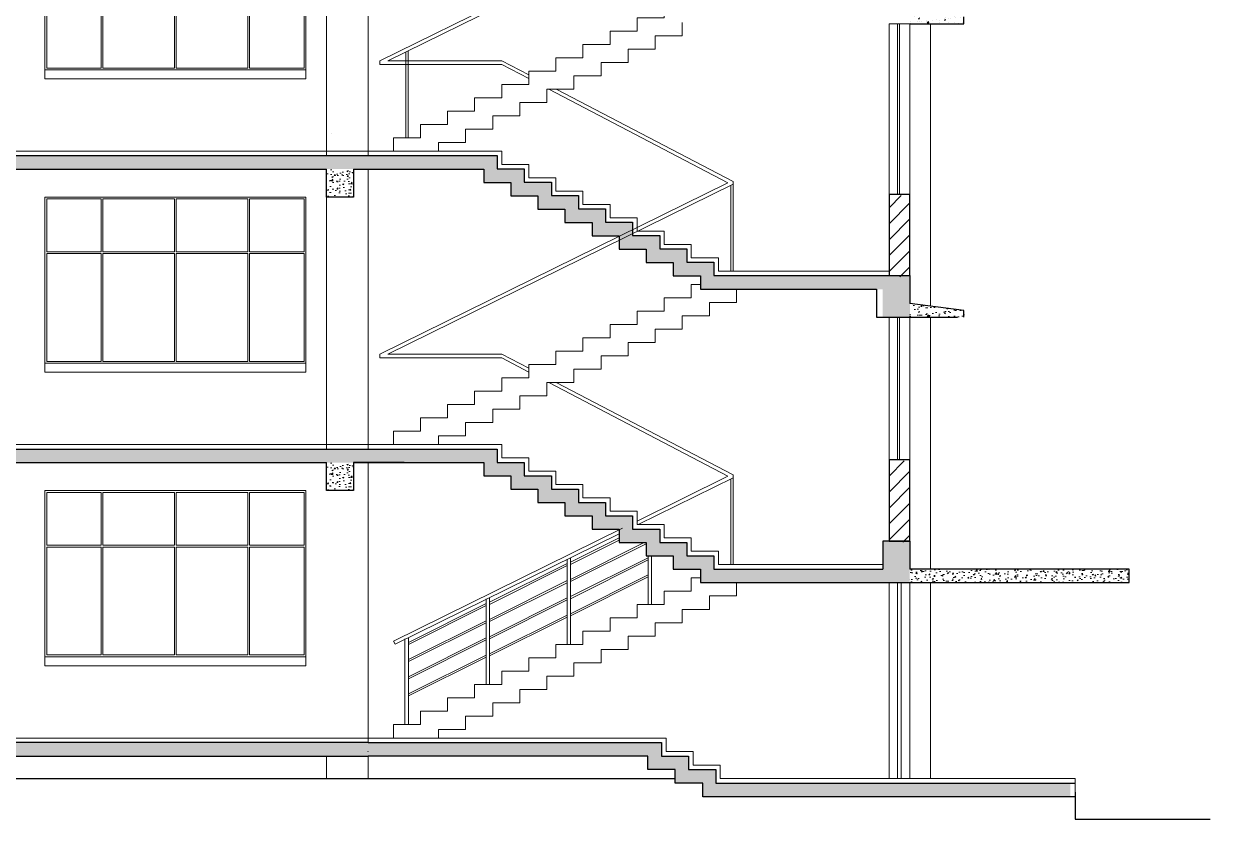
# Model space of a CAD drawing. Header units: millimetres. Extents: x 3614 to 12428, y -844 to 6844.
# Drawn here: x 5514.54 to 5527.69, y -593.91 to -585.1 of the extents above; entities that cross this region are included whole.
import ezdxf

# ---------------------------------------------------------------- set-up
doc = ezdxf.new("R2010")
doc.units = ezdxf.units.MM
doc.header["$LTSCALE"] = 40
doc.header["$MEASUREMENT"] = 0
for name, color, linetype, lineweight in [('CLL LEV.', 15, 'CONTINUOUS', 18), ('Column Hatch', 253, 'CONTINUOUS', 13), ('Door', 54, 'CONTINUOUS', 18), ('E1', 7, 'CONTINUOUS', 20), ('E6', 254, 'CONTINUOUS', 15), ('FLOOR FINISH', 10, 'CONTINUOUS', 15), ('Hatch', 42, 'CONTINUOUS', 15), ('Railing', 23, 'CONTINUOUS', 18), ('Stair', 1, 'CONTINUOUS', 15), ('Wall', 7, 'CONTINUOUS', 30), ('Window', 150, 'CONTINUOUS', 15), ('Window-Wall', 7, 'CONTINUOUS', 18)]:
    doc.layers.add(name, color=color, linetype=linetype, lineweight=lineweight)

# ---------------------------------------------------------------- blocks, each defined once
blk = doc.blocks.new('WINDOW FRONT CORR')
at = {"layer": 'CLL LEV.', "ltscale": 0.05}
blk.add_line((6032.887, -394.511), (6035.777, -394.511), dxfattribs=at)
at = {"layer": 'CLL LEV.', "linetype": 'Continuous', "ltscale": 0.05}
blk.add_lwpolyline([(6035.777, -394.511), (6032.887, -394.511), (6032.887, -394.611), (6035.777, -394.611)], close=True, dxfattribs=at)
at = {"layer": 'Window', "linetype": 'Continuous', "ltscale": 0.05}
blk.add_lwpolyline([(6032.887, -394.511), (6035.777, -394.511), (6035.777, -392.671), (6032.887, -392.671)], close=True, dxfattribs=at)
at = {"layer": 'Window', "ltscale": 0.05}
for points in [[(6033.51, -393.276), (6032.907, -393.276), (6032.907, -392.691), (6033.51, -392.691)], [(6033.53, -393.276), (6034.322, -393.276), (6034.322, -392.691), (6033.53, -392.691)], [(6034.342, -393.276), (6035.135, -393.276), (6035.135, -392.691), (6034.342, -392.691)], [(6035.155, -393.276), (6035.757, -393.276), (6035.757, -392.691), (6035.155, -392.691)], [(6033.51, -394.491), (6032.907, -394.491), (6032.907, -393.296), (6033.51, -393.296)], [(6033.53, -394.491), (6034.322, -394.491), (6034.322, -393.296), (6033.53, -393.296)], [(6034.342, -394.491), (6035.135, -394.491), (6035.135, -393.296), (6034.342, -393.296)], [(6035.155, -394.491), (6035.757, -394.491), (6035.757, -393.296), (6035.155, -393.296)]]:
    blk.add_lwpolyline(points, close=True, dxfattribs=at)
blk = doc.blocks.new('railing')
at = {"layer": 'Railing'}
for p, q in [((5461.695, -587.249), (5458.97, -588.67)), ((5461.695, -587.289), (5459.027, -588.686)), ((5461.67, -588.334), (5461.67, -587.302)), ((5461.695, -587.249), (5462.052, -587.249)), ((5461.695, -588.334), (5461.695, -587.289)), ((5461.695, -587.289), (5462.052, -587.289)), ((5462.052, -587.289), (5462.052, -587.249)), ((5458.97, -589.664), (5458.97, -588.67)), ((5462.792, -590.584), (5458.995, -588.714)), ((5458.995, -589.664), (5458.995, -588.714)), ((5462.882, -590.584), (5459.027, -588.686)), ((5459.295, -589.733), (5459.295, -589.73)), ((5461.532, -590.584), (5461.232, -590.74)), ((5461.532, -590.624), (5461.232, -590.781)), ((5461.532, -590.584), (5462.792, -590.584)), ((5461.532, -590.624), (5462.882, -590.624)), ((5462.882, -590.624), (5462.882, -590.584)), ((5460.93, -590.898), (5458.97, -591.92)), ((5461.01, -590.898), (5459.027, -591.936)), ((5458.97, -592.914), (5458.97, -591.92)), ((5462.792, -593.834), (5458.97, -591.952)), ((5462.882, -593.834), (5459.027, -591.936)), ((5458.995, -592.914), (5458.995, -591.964)), ((5462.57, -594.686), (5462.57, -593.725)), ((5462.595, -594.686), (5462.595, -593.737)), ((5461.532, -593.834), (5461.232, -593.99)), ((5461.532, -593.874), (5461.232, -594.031)), ((5461.532, -593.834), (5462.792, -593.834)), ((5461.532, -593.874), (5462.882, -593.874)), ((5462.882, -593.834), (5462.882, -593.874)), ((5460.93, -594.148), (5458.97, -595.17)), ((5461.01, -594.148), (5459.027, -595.186)), ((5458.97, -596.164), (5458.97, -595.17)), ((5462.792, -597.084), (5458.97, -595.202)), ((5458.995, -596.164), (5458.995, -595.214)), ((5462.882, -597.084), (5459.027, -595.186)), ((5461.532, -597.084), (5461.232, -597.24)), ((5461.532, -597.124), (5461.232, -597.281)), ((5461.532, -597.084), (5462.792, -597.084)), ((5461.532, -597.124), (5462.882, -597.124)), ((5462.882, -597.084), (5462.882, -597.124)), ((5460.93, -597.398), (5458.97, -598.42)), ((5461.01, -597.398), (5459.027, -598.436)), ((5458.97, -599.414), (5458.97, -598.42)), ((5460.022, -598.97), (5458.97, -598.452)), ((5458.995, -599.414), (5458.995, -598.464)), ((5460.032, -598.931), (5459.027, -598.436)), ((5462.732, -600.26), (5460.195, -599.011)), ((5462.714, -600.296), (5460.232, -599.074)), ((5459.873, -599.856), (5459.873, -599.318)), ((5459.91, -599.858), (5459.91, -599.318)), ((5460.77, -600.3), (5460.77, -599.338)), ((5460.806, -600.302), (5460.806, -599.353)), ((5461.666, -600.743), (5461.666, -599.782)), ((5461.706, -600.743), (5461.706, -599.794)), ((5462.566, -601.186), (5462.566, -600.225)), ((5462.606, -601.186), (5462.606, -600.237)), ((5462.714, -600.296), (5462.732, -600.26))]:
    blk.add_line(p, q, dxfattribs=at)
at = {"layer": 'Railing', "ltscale": 0.05}
for points in [[(5459.954, -599.17), (5460.77, -599.578), (5460.77, -599.601), (5459.932, -599.182)], [(5460.232, -599.119), (5460.77, -599.388), (5460.77, -599.411), (5460.232, -599.142)]]:
    blk.add_lwpolyline(points, dxfattribs=at)
for points in [[(5459.91, -599.338), (5460.77, -599.768), (5460.77, -599.791), (5459.91, -599.361)], [(5460.806, -599.401), (5461.666, -599.831), (5461.666, -599.854), (5460.806, -599.424)], [(5459.91, -599.528), (5460.77, -599.958), (5460.77, -599.981), (5459.91, -599.551)], [(5460.806, -599.591), (5461.666, -600.021), (5461.666, -600.044), (5460.806, -599.614)], [(5460.806, -599.782), (5461.666, -600.212), (5461.666, -600.234), (5460.806, -599.804)], [(5461.706, -599.845), (5462.566, -600.275), (5462.566, -600.297), (5461.706, -599.867)], [(5460.806, -599.972), (5461.666, -600.402), (5461.666, -600.424), (5460.806, -599.994)], [(5461.706, -600.035), (5462.566, -600.465), (5462.566, -600.487), (5461.706, -600.057)], [(5461.706, -600.225), (5462.566, -600.655), (5462.566, -600.677), (5461.706, -600.247)], [(5461.706, -600.415), (5462.566, -600.845), (5462.566, -600.867), (5461.706, -600.437)]]:
    blk.add_lwpolyline(points, close=True, dxfattribs=at)

msp = doc.modelspace()

# ---------------------------------------------------------------- hatches: boundary and pattern name
at = {"layer": 'Column Hatch', "ltscale": 0.05}
h = msp.add_hatch(dxfattribs=at)
h.set_pattern_fill('ANSI31', color=256)
h.set_pattern_definition([(45, (-344.00288, -126.66366), (-0.0883883476, 0.0883883476), [])])
h.paths.add_polyline_path([(5524.129, -587.9018), (5524.359, -587.9018), (5524.359, -587.0018), (5524.129, -587.0018)])
h = msp.add_hatch(dxfattribs=at)
h.set_pattern_fill('ANSI31', color=256)
h.set_pattern_definition([(45, (-272.19987, -129.60366), (-0.0883883476, 0.0883883476), [])])
h.paths.add_polyline_path([(5524.129, -590.8418), (5524.359, -590.8418), (5524.359, -589.9418), (5524.129, -589.9418)])
at = {"layer": 'Hatch', "ltscale": 0.05}
h = msp.add_hatch(dxfattribs=at)
h.set_pattern_fill('AR-CONC', color=256, scale=0.02)
h.set_pattern_definition([(50, (0.07, -0.26955), (0.1434520365, -0.012550427), [0.015, -0.165]), (355, (0.07, -0.26955), (-0.0277502667, 0.1504384267), [0.012, -0.132]), (100.4514445, (0.08195, -0.27059), (0.1157017693, 0.1378879982), [0.0127480384, -0.1402284224]), (46.1842, (0.07, -0.22955), (0.213448266, -0.033103856), [0.0225, -0.2475]), (96.6356355, (0.08779, -0.2323), (0.186932389, 0.19482372), [0.019122068, -0.210342752]), (351.184164, (0.07, -0.22955), (0.186932389, 0.19482372), [0.018, -0.198]), (21, (0.09, -0.23955), (0.1193814104, -0.0805237781), [0.015, -0.165]), (326, (0.09, -0.23955), (0.0486630664, 0.145030009), [0.012, -0.132]), (71.4514447, (0.09995, -0.24626), (0.1680444753, 0.0645062306), [0.012748038, -0.1402284224]), (37.5, (0.07, -0.269545), (0.00243197106, 0.06657877077), [0, -0.1304, 0, -0.134, 0, -0.1325]), (7.5, (0.07, -0.269545), (0.0526139075, 0.0788823424), [0, -0.0764, 0, -0.1274, 0, -0.0505]), (327.5, (0.0254, -0.269545), (0.10676448723, -0.00451097435), [0, -0.05, 0, -0.156, 0, -0.207]), (317.5, (0.0054, -0.26955), (0.1166372339, 0.0200209965), [0, -0.065, 0, -0.1036, 0, -0.147])])
h.paths.add_polyline_path([(5524.359, -584.9493), (5524.959, -585.0243), (5524.959, -585.0993), (5524.359, -585.0993)])
h = msp.add_hatch(dxfattribs=at)
h.set_pattern_fill('AR-CONC', color=256, scale=0.02)
h.set_pattern_definition([(50, (-342.27228, -127.13462), (0.1434520365, -0.012550427), [0.015, -0.165]), (355, (-342.27228, -127.13462), (-0.0277502667, 0.1504384267), [0.012, -0.132]), (100.4514445, (-342.26033, -127.13566), (0.1157017693, 0.1378879982), [0.0127480384, -0.1402284224]), (46.1842, (-342.27228, -127.09462), (0.213448266, -0.033103856), [0.0225, -0.2475]), (96.6356355, (-342.2545, -127.09737), (0.186932389, 0.19482372), [0.019122068, -0.210342752]), (351.184164, (-342.27228, -127.09462), (0.186932389, 0.19482372), [0.018, -0.198]), (21, (-342.25228, -127.10462), (0.1193814104, -0.0805237781), [0.015, -0.165]), (326, (-342.25228, -127.10462), (0.0486630664, 0.145030009), [0.012, -0.132]), (71.4514447, (-342.24233, -127.11133), (0.1680444753, 0.0645062306), [0.012748038, -0.1402284224]), (37.5, (-342.27228, -127.134616), (0.00243197106, 0.06657877077), [0, -0.1304, 0, -0.134, 0, -0.1325]), (7.5, (-342.27228, -127.134616), (0.0526139075, 0.0788823424), [0, -0.0764, 0, -0.1274, 0, -0.0505]), (327.5, (-342.31688, -127.134616), (0.10676448723, -0.00451097435), [0, -0.05, 0, -0.156, 0, -0.207]), (317.5, (-342.33688, -127.13462), (0.1166372339, 0.0200209965), [0, -0.065, 0, -0.1036, 0, -0.147])])
h.paths.add_polyline_path([(5465.216, -586.7098), (5518.1995, -586.7098), (5518.1995, -586.5598), (5465.216, -586.5598)])
h = msp.add_hatch(dxfattribs=at)
h.set_pattern_fill('AR-CONC', color=256, scale=0.02)
h.set_pattern_definition([(50, (-0.02, 3e-12), (0.1434520365, -0.012550427), [0.015, -0.165]), (355, (-0.02, 3e-12), (-0.0277502667, 0.1504384267), [0.012, -0.132]), (100.4514445, (-0.00805, -0.00105), (0.1157017693, 0.1378879982), [0.0127480384, -0.1402284224]), (46.1842, (-0.02, 0.04), (0.213448266, -0.033103856), [0.0225, -0.2475]), (96.6356355, (-0.00221, 0.03724), (0.186932389, 0.19482372), [0.019122068, -0.210342752]), (351.184164, (-0.02, 0.04), (0.186932389, 0.19482372), [0.018, -0.198]), (21, (-2e-12, 0.03), (0.1193814104, -0.0805237781), [0.015, -0.165]), (326, (-2e-12, 0.03), (0.0486630664, 0.145030009), [0.012, -0.132]), (71.4514447, (0.00995, 0.02329), (0.1680444753, 0.0645062306), [0.012748038, -0.1402284224]), (37.5, (-0.02, 3e-12), (0.00243197106, 0.06657877077), [0, -0.1304, 0, -0.134, 0, -0.1325]), (7.5, (-0.02, 3e-12), (0.0526139075, 0.0788823424), [0, -0.0764, 0, -0.1274, 0, -0.0505]), (327.5, (-0.0646, 3e-12), (0.10676448723, -0.00451097435), [0, -0.05, 0, -0.156, 0, -0.207]), (317.5, (-0.0846, 3e-12), (0.1166372339, 0.0200209965), [0, -0.065, 0, -0.1036, 0, -0.147])])
h.paths.add_polyline_path([(5524.3576, -587.8893), (5524.3603, -588.3493), (5524.059, -588.3493), (5524.059, -588.0393), (5522.039, -588.0393), (5522.039, -587.8916), (5521.739, -587.8916), (5521.739, -587.7439), (5521.439, -587.7439), (5521.439, -587.5961), (5521.139, -587.5961), (5521.139, -587.4549), (5520.839, -587.4549), (5520.839, -587.3007), (5520.539, -587.3007), (5520.539, -587.153), (5520.239, -587.153), (5520.239, -587.0052), (5519.939, -587.0052), (5519.939, -586.8575), (5519.639, -586.8575), (5519.639, -586.7098), (5518.199, -586.7098), (5518.199, -586.5598), (5519.789, -586.5598), (5519.789, -586.7075), (5520.089, -586.7075), (5520.089, -586.8552), (5520.389, -586.8552), (5520.389, -587.003), (5520.689, -587.003), (5520.689, -587.1507), (5520.989, -587.1507), (5520.989, -587.2984), (5521.289, -587.2984), (5521.289, -587.4461), (5521.589, -587.4461), (5521.589, -587.5939), (5521.889, -587.5939), (5521.889, -587.7416), (5522.189, -587.7416), (5522.189, -587.8893)])
h = msp.add_hatch(dxfattribs=at)
h.set_pattern_fill('AR-CONC', color=256, scale=0.02)
h.set_pattern_definition([(50, (52.68, -6.5), (0.1434520365, -0.012550427), [0.015, -0.165]), (355, (52.68, -6.5), (-0.0277502667, 0.1504384267), [0.012, -0.132]), (100.4514445, (52.69195, -6.50105), (0.1157017693, 0.1378879982), [0.0127480384, -0.1402284224]), (46.1842, (52.68, -6.46), (0.213448266, -0.033103856), [0.0225, -0.2475]), (96.6356355, (52.69779, -6.46276), (0.186932389, 0.19482372), [0.019122068, -0.210342752]), (351.184164, (52.68, -6.46), (0.186932389, 0.19482372), [0.018, -0.198]), (21, (52.7, -6.47), (0.1193814104, -0.0805237781), [0.015, -0.165]), (326, (52.7, -6.47), (0.0486630664, 0.145030009), [0.012, -0.132]), (71.4514447, (52.70995, -6.47671), (0.1680444753, 0.0645062306), [0.012748038, -0.1402284224]), (37.5, (52.68, -6.5), (0.00243197106, 0.06657877077), [0, -0.1304, 0, -0.134, 0, -0.1325]), (7.5, (52.68, -6.5), (0.0526139075, 0.0788823424), [0, -0.0764, 0, -0.1274, 0, -0.0505]), (327.5, (52.6354, -6.5), (0.10676448723, -0.00451097435), [0, -0.05, 0, -0.156, 0, -0.207]), (317.5, (52.6154, -6.5), (0.1166372339, 0.0200209965), [0, -0.065, 0, -0.1036, 0, -0.147])])
h.paths.add_polyline_path([(5517.899, -587.0198), (5518.199, -587.0198), (5518.199, -586.7098), (5517.899, -586.7098)])
h = msp.add_hatch(dxfattribs=at)
h.set_pattern_fill('AR-CONC', color=256, scale=0.02)
h.set_pattern_definition([(50, (0.07, -3.51955), (0.1434520365, -0.012550427), [0.015, -0.165]), (355, (0.07, -3.51955), (-0.0277502667, 0.1504384267), [0.012, -0.132]), (100.4514445, (0.08195, -3.52059), (0.1157017693, 0.1378879982), [0.0127480384, -0.1402284224]), (46.1842, (0.07, -3.47955), (0.213448266, -0.033103856), [0.0225, -0.2475]), (96.6356355, (0.08779, -3.4823), (0.186932389, 0.19482372), [0.019122068, -0.210342752]), (351.184164, (0.07, -3.47955), (0.186932389, 0.19482372), [0.018, -0.198]), (21, (0.09, -3.48955), (0.1193814104, -0.0805237781), [0.015, -0.165]), (326, (0.09, -3.48955), (0.0486630664, 0.145030009), [0.012, -0.132]), (71.4514447, (0.09995, -3.49626), (0.1680444753, 0.0645062306), [0.012748038, -0.1402284224]), (37.5, (0.07, -3.519545), (0.00243197106, 0.06657877077), [0, -0.1304, 0, -0.134, 0, -0.1325]), (7.5, (0.07, -3.519545), (0.0526139075, 0.0788823424), [0, -0.0764, 0, -0.1274, 0, -0.0505]), (327.5, (0.0254, -3.519545), (0.10676448723, -0.00451097435), [0, -0.05, 0, -0.156, 0, -0.207]), (317.5, (0.0054, -3.51955), (0.1166372339, 0.0200209965), [0, -0.065, 0, -0.1036, 0, -0.147])])
h.paths.add_polyline_path([(5524.359, -588.1993), (5524.959, -588.2743), (5524.959, -588.3493), (5524.359, -588.3493)])
h = msp.add_hatch(dxfattribs=at)
h.set_pattern_fill('AR-CONC', color=256, scale=0.02)
h.set_pattern_definition([(50, (-342.27228, -130.36185), (0.1434520365, -0.012550427), [0.015, -0.165]), (355, (-342.27228, -130.36185), (-0.0277502667, 0.1504384267), [0.012, -0.132]), (100.4514445, (-342.26033, -130.3629), (0.1157017693, 0.1378879982), [0.0127480384, -0.1402284224]), (46.1842, (-342.27228, -130.32185), (0.213448266, -0.033103856), [0.0225, -0.2475]), (96.6356355, (-342.2545, -130.3246), (0.186932389, 0.19482372), [0.019122068, -0.210342752]), (351.184164, (-342.27228, -130.32185), (0.186932389, 0.19482372), [0.018, -0.198]), (21, (-342.25228, -130.33185), (0.1193814104, -0.0805237781), [0.015, -0.165]), (326, (-342.25228, -130.33185), (0.0486630664, 0.145030009), [0.012, -0.132]), (71.4514447, (-342.24233, -130.33856), (0.1680444753, 0.0645062306), [0.012748038, -0.1402284224]), (37.5, (-342.27228, -130.36185), (0.00243197106, 0.06657877077), [0, -0.1304, 0, -0.134, 0, -0.1325]), (7.5, (-342.27228, -130.36185), (0.0526139075, 0.0788823424), [0, -0.0764, 0, -0.1274, 0, -0.0505]), (327.5, (-342.31688, -130.36185), (0.10676448723, -0.00451097435), [0, -0.05, 0, -0.156, 0, -0.207]), (317.5, (-342.33688, -130.36185), (0.1166372339, 0.0200209965), [0, -0.065, 0, -0.1036, 0, -0.147])])
h.paths.add_polyline_path([(5465.519, -589.9598), (5518.8178, -589.9544), (5518.8178, -589.8044), (5465.519, -589.8098)])
h = msp.add_hatch(dxfattribs=at)
h.set_pattern_fill('AR-CONC', color=256, scale=0.02)
h.set_pattern_definition([(50, (70.07241, 0), (0.1434520365, -0.012550427), [0.015, -0.165]), (355, (70.07241, 0), (-0.0277502667, 0.1504384267), [0.012, -0.132]), (100.4514445, (70.08437, -0.00105), (0.1157017693, 0.1378879982), [0.0127480384, -0.1402284224]), (46.1842, (70.07241, 0.04), (0.213448266, -0.033103856), [0.0225, -0.2475]), (96.6356355, (70.0902, 0.03724), (0.186932389, 0.19482372), [0.019122068, -0.210342752]), (351.184164, (70.07241, 0.04), (0.186932389, 0.19482372), [0.018, -0.198]), (21, (70.09241, 0.03), (0.1193814104, -0.0805237781), [0.015, -0.165]), (326, (70.09241, 0.03), (0.0486630664, 0.145030009), [0.012, -0.132]), (71.4514447, (70.10236, 0.02329), (0.1680444753, 0.0645062306), [0.012748038, -0.1402284224]), (37.5, (70.072413, 0), (0.00243197106, 0.06657877077), [0, -0.1304, 0, -0.134, 0, -0.1325]), (7.5, (70.07241, 0), (0.0526139075, 0.0788823424), [0, -0.0764, 0, -0.1274, 0, -0.0505]), (327.5, (70.02781, 0), (0.10676448723, -0.00451097435), [0, -0.05, 0, -0.156, 0, -0.207]), (317.5, (70.00781, 0), (0.1166372339, 0.0200209965), [0, -0.065, 0, -0.1036, 0, -0.147])])
h.paths.add_polyline_path([(5524.359, -590.8293), (5524.359, -591.2893), (5522.039, -591.2893), (5522.039, -591.1416), (5521.739, -591.1416), (5521.739, -590.9939), (5521.439, -590.9939), (5521.439, -590.8461), (5521.139, -590.8461), (5521.139, -590.6984), (5520.839, -590.6984), (5520.839, -590.5507), (5520.539, -590.5507), (5520.539, -590.403), (5520.239, -590.403), (5520.239, -590.2552), (5519.939, -590.2552), (5519.939, -590.1075), (5519.639, -590.1075), (5519.639, -589.9598), (5517.899, -589.9598), (5517.899, -589.8098), (5519.789, -589.8098), (5519.789, -589.9575), (5520.089, -589.9575), (5520.089, -590.1052), (5520.389, -590.1052), (5520.389, -590.253), (5520.689, -590.253), (5520.689, -590.4007), (5520.989, -590.4007), (5520.989, -590.5484), (5521.289, -590.5484), (5521.289, -590.6961), (5521.589, -590.6961), (5521.589, -590.8439), (5521.889, -590.8439), (5521.889, -590.9916), (5522.189, -590.9916), (5522.189, -591.1393), (5524.059, -591.1393), (5524.059, -590.8293)])
h = msp.add_hatch(dxfattribs=at)
h.set_pattern_fill('AR-CONC', color=256, scale=0.02)
h.set_pattern_definition([(50, (52.68, -9.75), (0.1434520365, -0.012550427), [0.015, -0.165]), (355, (52.68, -9.75), (-0.0277502667, 0.1504384267), [0.012, -0.132]), (100.4514445, (52.69195, -9.75105), (0.1157017693, 0.1378879982), [0.0127480384, -0.1402284224]), (46.1842, (52.68, -9.71), (0.213448266, -0.033103856), [0.0225, -0.2475]), (96.6356355, (52.69779, -9.71276), (0.186932389, 0.19482372), [0.019122068, -0.210342752]), (351.184164, (52.68, -9.71), (0.186932389, 0.19482372), [0.018, -0.198]), (21, (52.7, -9.72), (0.1193814104, -0.0805237781), [0.015, -0.165]), (326, (52.7, -9.72), (0.0486630664, 0.145030009), [0.012, -0.132]), (71.4514447, (52.70995, -9.72671), (0.1680444753, 0.0645062306), [0.012748038, -0.1402284224]), (37.5, (52.68, -9.75), (0.00243197106, 0.06657877077), [0, -0.1304, 0, -0.134, 0, -0.1325]), (7.5, (52.68, -9.75), (0.0526139075, 0.0788823424), [0, -0.0764, 0, -0.1274, 0, -0.0505]), (327.5, (52.6354, -9.75), (0.10676448723, -0.00451097435), [0, -0.05, 0, -0.156, 0, -0.207]), (317.5, (52.6154, -9.75), (0.1166372339, 0.0200209965), [0, -0.065, 0, -0.1036, 0, -0.147])])
h.paths.add_polyline_path([(5517.899, -590.2698), (5518.199, -590.2698), (5518.199, -589.9598), (5517.899, -589.9598)])
h = msp.add_hatch(dxfattribs=at)
h.set_pattern_fill('AR-CONC', color=256, scale=0.02)
h.set_pattern_definition([(50, (70.07241, 0.12045), (0.1434520365, -0.012550427), [0.015, -0.165]), (355, (70.07241, 0.12045), (-0.0277502667, 0.1504384267), [0.012, -0.132]), (100.4514445, (70.08437, 0.11941), (0.1157017693, 0.1378879982), [0.0127480384, -0.1402284224]), (46.1842, (70.07241, 0.16045), (0.213448266, -0.033103856), [0.0225, -0.2475]), (96.6356355, (70.0902, 0.1577), (0.186932389, 0.19482372), [0.019122068, -0.210342752]), (351.184164, (70.07241, 0.16045), (0.186932389, 0.19482372), [0.018, -0.198]), (21, (70.09241, 0.15045), (0.1193814104, -0.0805237781), [0.015, -0.165]), (326, (70.09241, 0.15045), (0.0486630664, 0.145030009), [0.012, -0.132]), (71.4514447, (70.10236, 0.14374), (0.1680444753, 0.0645062306), [0.012748038, -0.1402284224]), (37.5, (70.072413, 0.120455), (0.00243197106, 0.06657877077), [0, -0.1304, 0, -0.134, 0, -0.1325]), (7.5, (70.07241, 0.120455), (0.0526139075, 0.0788823424), [0, -0.0764, 0, -0.1274, 0, -0.0505]), (327.5, (70.02781, 0.120455), (0.10676448723, -0.00451097435), [0, -0.05, 0, -0.156, 0, -0.207]), (317.5, (70.00781, 0.12045), (0.1166372339, 0.0200209965), [0, -0.065, 0, -0.1036, 0, -0.147])])
h.paths.add_polyline_path([(5526.789, -591.2893), (5524.3528, -591.2893), (5524.3528, -591.1393), (5526.789, -591.1393)])
at = {"layer": 'Hatch', "linetype": 'Continuous', "ltscale": 0.05}
h = msp.add_hatch(dxfattribs=at)
h.set_pattern_fill('AR-CONC', color=256, scale=0.02)
h.set_pattern_definition([(50, (570.6116, 215.0643), (0.1434520365, -0.012550427), [0.015, -0.165]), (355, (570.6116, 215.0643), (-0.0277502667, 0.1504384267), [0.012, -0.132]), (100.4514445, (570.62355, 215.06325), (0.1157017693, 0.1378879982), [0.0127480384, -0.1402284224]), (46.1842, (570.6116, 215.1043), (0.213448266, -0.033103856), [0.0225, -0.2475]), (96.6356355, (570.62939, 215.10154), (0.186932389, 0.19482372), [0.019122068, -0.210342752]), (351.184164, (570.6116, 215.1043), (0.186932389, 0.19482372), [0.018, -0.198]), (21, (570.6316, 215.0943), (0.1193814104, -0.080523778), [0.015, -0.165]), (326, (570.6316, 215.0943), (0.0486630664, 0.145030009), [0.012, -0.132]), (71.4514447, (570.64155, 215.08759), (0.1680444753, 0.0645062306), [0.012748038, -0.1402284224]), (37.5, (570.6116, 215.064296), (0.00243197106, 0.06657877077), [0, -0.1304, 0, -0.134, 0, -0.1325]), (7.5, (570.6116, 215.064296), (0.0526139075, 0.0788823424), [0, -0.0764, 0, -0.1274, 0, -0.0505]), (327.5, (570.567, 215.064296), (0.10676448723, -0.00451097435), [0, -0.05, 0, -0.156, 0, -0.207]), (317.5, (570.547, 215.0643), (0.1166372339, 0.0200209965), [0, -0.065, 0, -0.1036, 0, -0.147])])
h.paths.add_polyline_path([(5518.359, -593.0598), (5461.829, -593.0598), (5461.829, -593.2098), (5461.529, -593.2098), (5461.529, -593.3598), (5461.229, -593.3598), (5461.229, -593.5098), (5457.279, -593.5098), (5457.279, -593.6598), (5461.379, -593.6598), (5461.379, -593.5098), (5461.679, -593.5098), (5461.679, -593.3598), (5461.979, -593.3598), (5461.979, -593.2098), (5518.359, -593.2098)])
h = msp.add_hatch(dxfattribs=at)
h.set_pattern_fill('AR-CONC', color=256, scale=0.02)
h.set_pattern_definition([(50, (570.4966, 215.0643), (0.1434520365, -0.012550427), [0.015, -0.165]), (355, (570.4966, 215.0643), (-0.0277502667, 0.1504384267), [0.012, -0.132]), (100.4514445, (570.50855, 215.06325), (0.1157017693, 0.1378879982), [0.0127480384, -0.1402284224]), (46.1842, (570.4966, 215.1043), (0.213448266, -0.033103856), [0.0225, -0.2475]), (96.6356355, (570.51439, 215.10154), (0.186932389, 0.19482372), [0.019122068, -0.210342752]), (351.184164, (570.4966, 215.1043), (0.186932389, 0.19482372), [0.018, -0.198]), (21, (570.5166, 215.0943), (0.1193814104, -0.080523778), [0.015, -0.165]), (326, (570.5166, 215.0943), (0.0486630664, 0.145030009), [0.012, -0.132]), (71.4514447, (570.52655, 215.08759), (0.1680444753, 0.0645062306), [0.012748038, -0.1402284224]), (37.5, (570.4966, 215.064296), (0.00243197106, 0.06657877077), [0, -0.1304, 0, -0.134, 0, -0.1325]), (7.5, (570.4966, 215.064296), (0.0526139075, 0.0788823424), [0, -0.0764, 0, -0.1274, 0, -0.0505]), (327.5, (570.452, 215.064296), (0.10676448723, -0.00451097435), [0, -0.05, 0, -0.156, 0, -0.207]), (317.5, (570.432, 215.0643), (0.1166372339, 0.0200209965), [0, -0.065, 0, -0.1036, 0, -0.147])])
h.paths.add_polyline_path([(5518.359, -593.0598), (5521.609, -593.0598), (5521.609, -593.2098), (5521.909, -593.2098), (5521.909, -593.3598), (5522.209, -593.3598), (5522.209, -593.5098), (5526.139, -593.5091), (5526.139, -593.6591), (5522.0675, -593.6598), (5522.0675, -593.5098), (5521.759, -593.5098), (5521.759, -593.3598), (5521.459, -593.3598), (5521.459, -593.2098), (5518.359, -593.2098)])

# ---------------------------------------------------------------- linework, layer by layer
at = {"layer": 'Door', "linetype": 'Continuous', "ltscale": 0.05}
for p, q in [((5524.224, -591.2893), (5524.224, -593.4598)), ((5524.264, -591.2893), (5524.264, -593.4598))]:
    msp.add_line(p, q, dxfattribs=at)
at = {"layer": 'E1', "linetype": 'Continuous', "ltscale": 0.05}
for p, q in [((5517.899, -583.4598), (5517.899, -586.5598)), ((5518.359, -583.4598), (5518.359, -586.5598)), ((5524.589, -585.0993), (5524.589, -588.2281)), ((5517.899, -586.7098), (5517.899, -589.8098)), ((5518.359, -586.7098), (5518.359, -589.8098)), ((5524.589, -588.3493), (5524.589, -591.1393)), ((5518.359, -589.9598), (5518.359, -593.0598)), ((5524.589, -591.2893), (5524.589, -593.4598)), ((5517.899, -593.2098), (5517.899, -593.4598)), ((5518.359, -593.158), (5518.359, -593.1624)), ((5518.359, -593.2098), (5518.359, -593.4598)), ((5517.784, -593.4598), (5518.244, -593.4598)), ((5518.359, -593.4598), (5517.899, -593.4598))]:
    msp.add_line(p, q, dxfattribs=at)
at = {"layer": 'E6', "color": 5, "linetype": 'Continuous', "lineweight": 30, "ltscale": 0.05}
for p, q in [((5524.359, -585.0993), (5524.959, -585.0993)), ((5524.959, -585.0993), (5524.959, -585.0243)), ((5465.519, -586.5598), (5517.899, -586.5598)), ((5465.519, -586.7098), (5517.899, -586.7098)), ((5517.899, -587.0198), (5517.899, -586.7098)), ((5518.199, -586.7098), (5518.199, -587.0198)), ((5518.199, -587.0198), (5517.899, -587.0198)), ((5524.959, -588.2743), (5524.359, -588.1993)), ((5524.959, -588.3493), (5524.959, -588.2743)), ((5465.519, -589.8098), (5517.899, -589.8098)), ((5517.899, -589.8098), (5518.909, -589.8098)), ((5465.519, -589.9598), (5517.899, -589.9598)), ((5517.899, -590.2698), (5517.899, -589.9598)), ((5518.759, -589.9598), (5518.199, -589.9598)), ((5518.199, -589.9598), (5518.199, -590.2698)), ((5518.199, -590.2698), (5517.899, -590.2698)), ((5524.359, -590.8293), (5524.359, -591.1393)), ((5524.359, -591.2598), (5524.359, -591.2598)), ((5518.359, -593.0598), (5461.829, -593.0598)), ((5518.359, -593.0598), (5521.609, -593.0598)), ((5521.609, -593.0598), (5521.609, -593.2098)), ((5521.609, -593.0598), (5521.609, -593.2098)), ((5461.979, -593.2098), (5518.359, -593.2098)), ((5518.359, -593.1624), (5518.359, -593.158)), ((5521.459, -593.2098), (5518.359, -593.2098)), ((5521.459, -593.3598), (5521.459, -593.2098)), ((5521.459, -593.3598), (5521.459, -593.2098)), ((5521.609, -593.2098), (5521.909, -593.2098)), ((5521.609, -593.2098), (5521.909, -593.2098)), ((5521.909, -593.2098), (5521.909, -593.3598)), ((5521.909, -593.2098), (5521.909, -593.3598)), ((5521.759, -593.3598), (5521.459, -593.3598)), ((5521.759, -593.3598), (5521.459, -593.3598)), ((5521.759, -593.5098), (5521.759, -593.3598)), ((5521.759, -593.5098), (5521.759, -593.3598)), ((5521.909, -593.3598), (5522.209, -593.3598)), ((5521.909, -593.3598), (5522.209, -593.3598)), ((5522.209, -593.3598), (5522.209, -593.5098)), ((5522.209, -593.3598), (5522.209, -593.5098)), ((5522.0675, -593.5098), (5521.759, -593.5098)), ((5522.0675, -593.5098), (5521.759, -593.5098)), ((5522.0675, -593.6598), (5522.0675, -593.5098)), ((5522.0675, -593.6598), (5522.0675, -593.5098)), ((5522.209, -593.5098), (5526.189, -593.5091)), ((5526.189, -593.6598), (5522.0675, -593.6598))]:
    msp.add_line(p, q, dxfattribs=at)
for points in [[(5517.579, -586.5598), (5518.589, -586.5598), (5519.789, -586.5598), (5519.789, -586.7075), (5520.089, -586.7075), (5520.089, -586.8552), (5520.389, -586.8552), (5520.389, -587.003), (5520.689, -587.003), (5520.689, -587.1507), (5520.989, -587.1507), (5520.989, -587.2984), (5521.289, -587.2984), (5521.289, -587.4461), (5521.589, -587.4461), (5521.589, -587.5939), (5521.889, -587.5939), (5521.889, -587.7416), (5522.189, -587.7416), (5522.189, -587.8893), (5524.359, -587.8893), (5524.359, -588.1993)], [(5518.199, -586.7098), (5518.589, -586.7098), (5519.639, -586.7098), (5519.639, -586.8575), (5519.939, -586.8575), (5519.939, -587.0052), (5520.239, -587.0052), (5520.239, -587.153), (5520.539, -587.153)], [(5520.539, -587.153), (5520.539, -587.3007), (5520.839, -587.3007), (5520.839, -587.4484), (5521.139, -587.4484), (5521.139, -587.5961), (5521.439, -587.5961), (5521.439, -587.7439), (5521.739, -587.7439)], [(5521.739, -587.7439), (5521.739, -587.8916), (5522.039, -587.8916), (5522.039, -588.0393), (5523.989, -588.0393), (5523.989, -588.3493), (5524.889, -588.3493)], [(5517.579, -589.8098), (5518.589, -589.8098), (5519.789, -589.8098), (5519.789, -589.9575), (5520.089, -589.9575), (5520.089, -590.1052), (5520.389, -590.1052), (5520.389, -590.253), (5520.689, -590.253), (5520.689, -590.4007), (5520.989, -590.4007), (5520.989, -590.5484), (5521.289, -590.5484), (5521.289, -590.6961), (5521.589, -590.6961), (5521.589, -590.8439), (5521.889, -590.8439), (5521.889, -590.9916), (5522.189, -590.9916), (5522.189, -591.1393), (5524.059, -591.1393)], [(5518.199, -589.9598), (5518.589, -589.9598), (5519.639, -589.9598), (5519.639, -590.1075), (5519.939, -590.1075), (5519.939, -590.2552), (5520.239, -590.2552), (5520.239, -590.403), (5520.539, -590.403)], [(5520.539, -590.403), (5520.539, -590.5507), (5520.839, -590.5507), (5520.839, -590.6984), (5521.139, -590.6984), (5521.139, -590.8461), (5521.439, -590.8461), (5521.439, -590.9939), (5521.739, -590.9939)], [(5524.359, -590.8293), (5524.059, -590.8293), (5524.059, -591.1393)], [(5521.739, -590.9939), (5521.739, -591.1416), (5522.039, -591.1416), (5522.039, -591.2893), (5524.3877, -591.2893)], [(5524.359, -591.2893), (5524.359, -591.2893), (5526.789, -591.2893), (5526.789, -591.1393), (5524.359, -591.1393)]]:
    msp.add_lwpolyline(points, dxfattribs=at)
at = {"layer": 'FLOOR FINISH', "ltscale": 0.05}
for p, q in [((5504.566, -586.5098), (5519.839, -586.5098)), ((5504.566, -589.7598), (5519.839, -589.7598))]:
    msp.add_line(p, q, dxfattribs=at)
at = {"layer": 'FLOOR FINISH', "linetype": 'Continuous', "ltscale": 0.05}
for p in [(5461.779, -593.0098), (5521.659, -593.0098)]:
    msp.add_line(p, (5518.359, -593.0098), dxfattribs=at)
at = {"layer": 'Hatch', "linetype": 'Continuous', "ltscale": 0.05}
for p, q in [((5517.9526, -586.3198), (5517.9527, -586.3196)), ((5517.9527, -586.3198), (5517.9527, -586.3197)), ((5524.357, -588.0982), (5524.357, -588.0982))]:
    msp.add_line(p, q, dxfattribs=at)
at = {"layer": 'Stair', "ltscale": 0.05}
for p, q in [((5519.839, -586.5098), (5519.839, -586.6575)), ((5519.839, -586.6575), (5520.139, -586.6575)), ((5520.139, -586.6575), (5520.139, -586.8052)), ((5520.139, -586.8052), (5520.439, -586.8052)), ((5520.439, -586.8052), (5520.439, -586.953)), ((5520.439, -586.953), (5520.739, -586.953)), ((5520.739, -586.953), (5520.739, -587.1007)), ((5520.739, -587.1007), (5521.039, -587.1007)), ((5519.839, -589.7598), (5519.839, -589.9075)), ((5519.839, -589.9075), (5520.139, -589.9075)), ((5520.139, -589.9075), (5520.139, -590.0552)), ((5520.139, -590.0552), (5520.439, -590.0552)), ((5520.439, -590.0552), (5520.439, -590.203)), ((5520.439, -590.203), (5520.739, -590.203)), ((5520.739, -590.203), (5520.739, -590.3507)), ((5520.739, -590.3507), (5521.039, -590.3507))]:
    msp.add_line(p, q, dxfattribs=at)
at = {"layer": 'Stair', "linetype": 'Continuous', "ltscale": 0.05}
for p, q in [((5526.189, -593.4598), (5524.264, -593.4598)), ((5526.189, -593.6098), (5526.189, -593.4598))]:
    msp.add_line(p, q, dxfattribs=at)
at = {"layer": 'Stair', "ltscale": 0.05}
for points in [[(5521.039, -585.328), (5521.039, -585.1802), (5521.339, -585.1802), (5521.339, -585.0325), (5521.639, -585.0325), (5521.639, -584.8848), (5521.939, -584.8848), (5521.939, -584.737), (5522.039, -584.737)], [(5519.139, -586.5098), (5519.139, -586.4143), (5519.439, -586.4143), (5519.439, -586.2666), (5519.739, -586.2666), (5519.739, -586.1189), (5520.039, -586.1189), (5520.039, -585.9711), (5520.339, -585.9711), (5520.339, -585.8234), (5520.639, -585.8234), (5520.639, -585.6757), (5520.939, -585.6757), (5520.939, -585.528), (5521.239, -585.528), (5521.239, -585.3802), (5521.539, -585.3802), (5521.539, -585.2325), (5521.839, -585.2325), (5521.839, -585.0848)], [(5519.839, -585.9189), (5519.839, -585.7711), (5520.139, -585.7711), (5520.139, -585.6234), (5520.439, -585.6234), (5520.439, -585.4757), (5520.739, -585.4757), (5520.739, -585.328), (5521.039, -585.328)], [(5518.639, -586.5098), (5518.639, -586.362), (5518.939, -586.362), (5518.939, -586.2143), (5519.239, -586.2143), (5519.239, -586.0666), (5519.539, -586.0666), (5519.539, -585.9189), (5519.839, -585.9189)], [(5521.039, -587.1007), (5521.039, -587.2484), (5521.339, -587.2484), (5521.339, -587.3961), (5521.639, -587.3961), (5521.639, -587.5439), (5521.939, -587.5439), (5521.939, -587.6916), (5522.239, -587.6916), (5522.239, -587.8393), (5524.129, -587.8393)], [(5522.559, -587.8393), (5524.129, -587.8393)], [(5521.039, -588.578), (5521.039, -588.4302), (5521.339, -588.4302), (5521.339, -588.2825), (5521.639, -588.2825), (5521.639, -588.1348), (5521.939, -588.1348), (5521.939, -587.987), (5522.039, -587.987)], [(5519.139, -589.7598), (5519.139, -589.6643), (5519.439, -589.6643), (5519.439, -589.5166), (5519.739, -589.5166), (5519.739, -589.3689), (5520.039, -589.3689), (5520.039, -589.2211), (5520.339, -589.2211), (5520.339, -589.0734), (5520.639, -589.0734), (5520.639, -588.9257), (5520.939, -588.9257), (5520.939, -588.778), (5521.239, -588.778), (5521.239, -588.6302), (5521.539, -588.6302), (5521.539, -588.4825), (5521.839, -588.4825), (5521.839, -588.3348), (5522.139, -588.3348), (5522.139, -588.187), (5522.439, -588.187), (5522.439, -588.0393), (5522.439, -588.0393)], [(5519.839, -589.1689), (5519.839, -589.0211), (5520.139, -589.0211), (5520.139, -588.8734), (5520.439, -588.8734), (5520.439, -588.7257), (5520.739, -588.7257), (5520.739, -588.578), (5521.039, -588.578)], [(5518.639, -589.7598), (5518.639, -589.612), (5518.939, -589.612), (5518.939, -589.4643), (5519.239, -589.4643), (5519.239, -589.3166), (5519.539, -589.3166), (5519.539, -589.1689), (5519.839, -589.1689)], [(5521.039, -590.3507), (5521.039, -590.4984), (5521.339, -590.4984), (5521.339, -590.6461), (5521.639, -590.6461), (5521.639, -590.7939), (5521.939, -590.7939), (5521.939, -590.9416), (5522.239, -590.9416), (5522.239, -591.0893), (5524.059, -591.0893)], [(5522.559, -591.0893), (5524.059, -591.0893)], [(5519.139, -593.0098), (5519.139, -592.9143), (5519.439, -592.9143), (5519.439, -592.7666), (5519.739, -592.7666), (5519.739, -592.6189), (5520.039, -592.6189), (5520.039, -592.4711), (5520.339, -592.4711), (5520.339, -592.3234), (5520.639, -592.3234), (5520.639, -592.1757), (5520.939, -592.1757), (5520.939, -592.028), (5521.239, -592.028), (5521.239, -591.8802), (5521.539, -591.8802), (5521.539, -591.7325), (5521.839, -591.7325), (5521.839, -591.5848), (5522.139, -591.5848), (5522.139, -591.437), (5522.439, -591.437), (5522.439, -591.2893), (5522.439, -591.2893)], [(5521.039, -591.828), (5521.039, -591.6802), (5521.339, -591.6802), (5521.339, -591.5325), (5521.639, -591.5325), (5521.639, -591.3848), (5521.939, -591.3848), (5521.939, -591.237), (5522.039, -591.237)], [(5519.839, -592.4189), (5519.839, -592.2711), (5520.139, -592.2711), (5520.139, -592.1234), (5520.439, -592.1234), (5520.439, -591.9757), (5520.739, -591.9757), (5520.739, -591.828), (5521.039, -591.828)], [(5518.639, -593.0098), (5518.639, -592.862), (5518.939, -592.862), (5518.939, -592.7143), (5519.239, -592.7143), (5519.239, -592.5666), (5519.539, -592.5666), (5519.539, -592.4189), (5519.839, -592.4189)]]:
    msp.add_lwpolyline(points, dxfattribs=at)
at = {"layer": 'Stair', "linetype": 'Continuous', "ltscale": 0.05}
msp.add_lwpolyline([(5526.189, -593.4598), (5522.259, -593.4598), (5522.259, -593.3098), (5521.959, -593.3098), (5521.959, -593.1598), (5521.659, -593.1598), (5521.659, -593.0098), (5518.359, -593.0098)], dxfattribs=at)
at = {"layer": 'Wall', "linetype": 'Continuous', "ltscale": 0.05}
for p, q in [((5461.679, -593.4598), (5521.759, -593.4598)), ((5526.189, -593.6098), (5526.189, -593.9098)), ((5526.189, -593.9098), (5527.6873, -593.9098))]:
    msp.add_line(p, q, dxfattribs=at)
for points in [[(5524.359, -586.9893), (5524.129, -586.9893), (5524.129, -587.8893), (5524.359, -587.8893)], [(5524.359, -589.9293), (5524.129, -589.9293), (5524.129, -590.8293), (5524.359, -590.8293)]]:
    msp.add_lwpolyline(points, close=True, dxfattribs=at)
at = {"layer": 'Window', "linetype": 'Continuous', "ltscale": 0.05}
for p, q in [((5524.224, -586.9893), (5524.224, -585.0993)), ((5524.244, -586.9893), (5524.244, -585.0993)), ((5524.224, -589.9293), (5524.224, -588.3493)), ((5524.244, -589.9293), (5524.244, -588.3493))]:
    msp.add_line(p, q, dxfattribs=at)
at = {"layer": 'Window-Wall', "linetype": 'Continuous', "ltscale": 0.05}
for points in [[(5524.129, -586.9893), (5524.359, -586.9893), (5524.359, -585.0993), (5524.129, -585.0993)], [(5524.129, -589.9293), (5524.359, -589.9293), (5524.359, -588.3493), (5524.129, -588.3493)], [(5524.129, -593.4598), (5524.359, -593.4598), (5524.359, -591.2893), (5524.129, -591.2893)]]:
    msp.add_lwpolyline(points, close=True, dxfattribs=at)

# ---------------------------------------------------------------- block references
at = {"layer": 'Wall', "xscale": -1}
msp.add_blockref('railing', (10981.3711, 8.3243), dxfattribs=at)
at = {"layer": 'Window', "linetype": 'Continuous', "xscale": -1}
for p in [(11550.5564, -191.0988), (11550.5564, -194.3488), (11550.5564, -197.5988)]:
    msp.add_blockref('WINDOW FRONT CORR', p, dxfattribs=at)

doc.saveas('drawing.dxf')
